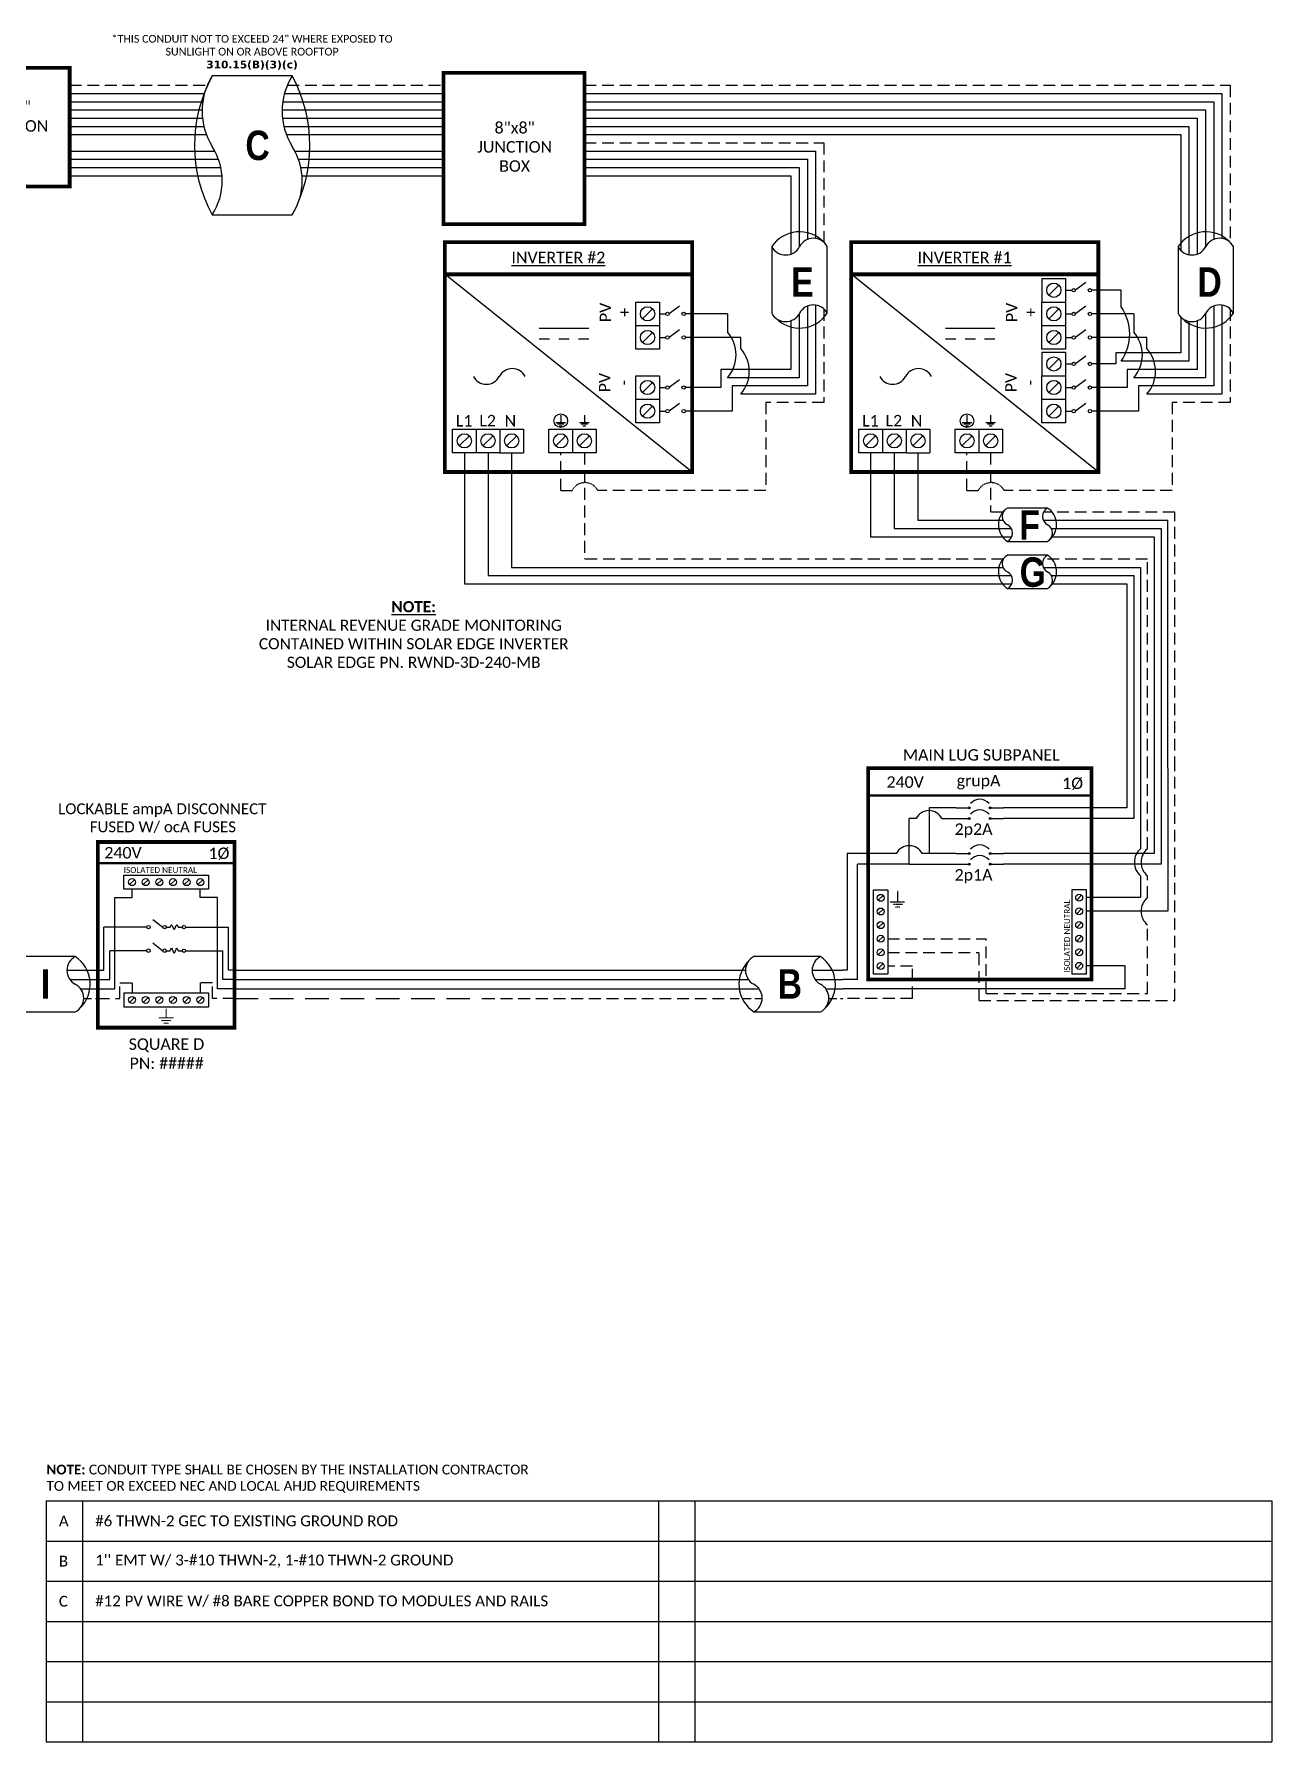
# Model space of a CAD drawing. Header units: feet. Extents: x 8173 to 8803, y 14552 to 15109.
# Drawn here: x 8409 to 8803, y 14552 to 15096 of the extents above; entities that cross this region are included whole.
import ezdxf

# ---------------------------------------------------------------- set-up
doc = ezdxf.new("R2010")
doc.units = ezdxf.units.FT
doc.header["$MEASUREMENT"] = 0
doc.linetypes.add('DASHED', pattern=[0.75, 0.5, -0.25])
doc.linetypes.add('HIDDEN', pattern=[0.375, 0.25, -0.125])
for name, color, linetype in [('ONE LINE BLOCKS', 7, 'Continuous'), ('TABLES', 7, 'Continuous'), ('TEXT', 7, 'Continuous'), ('Z - TITLEBLOCK TXT', 7, 'Continuous')]:
    doc.layers.add(name, color=color, linetype=linetype)
doc.styles.add('ONE LINE TXT', font='techb___.ttf')
doc.styles.get("Standard").update_dxf_attribs({"font": 'CALIBRI.TTF'})

# ---------------------------------------------------------------- blocks, each defined once
blk = doc.blocks.new('2inverterSub')
at = {"layer": 'ONE LINE BLOCKS', "linetype": 'Continuous'}
h = blk.add_hatch(color=1, dxfattribs=at)
h.dxf.hatch_style = 1
edge = h.paths.add_edge_path()
edge.add_arc((40.28, 60.73), 0.291, 0, 360)
h = blk.add_hatch(color=1, dxfattribs=at)
h.dxf.hatch_style = 1
edge = h.paths.add_edge_path()
edge.add_arc((46.96, 60.73), 0.291, 0, 360)
h = blk.add_hatch(color=1, dxfattribs=at)
h.dxf.hatch_style = 1
edge = h.paths.add_edge_path()
edge.add_arc((40.28, 57.35), 0.291, 0, 360)
h = blk.add_hatch(color=1, dxfattribs=at)
h.dxf.hatch_style = 1
edge = h.paths.add_edge_path()
edge.add_arc((46.96, 57.35), 0.291, 0, 360)
h = blk.add_hatch(color=1, dxfattribs=at)
h.dxf.hatch_style = 1
edge = h.paths.add_edge_path()
edge.add_arc((40.28, 46.17), 0.291, 0, 360)
h = blk.add_hatch(color=1, dxfattribs=at)
h.dxf.hatch_style = 1
edge = h.paths.add_edge_path()
edge.add_arc((46.96, 46.17), 0.291, 0, 360)
h = blk.add_hatch(color=1, dxfattribs=at)
h.dxf.hatch_style = 1
edge = h.paths.add_edge_path()
edge.add_arc((40.28, 42.79), 0.291, 0, 360)
h = blk.add_hatch(color=1, dxfattribs=at)
h.dxf.hatch_style = 1
edge = h.paths.add_edge_path()
edge.add_arc((46.96, 42.79), 0.291, 0, 360)
at = {"color": 7, "linetype": 'Continuous'}
for p, q in [((90.5, 73.37), (90.5, 60.73)), ((99.2, 73.37), (99.2, 46.17)), ((36.09, 60.73), (27.43, 60.73)), ((27.43, 60.73), (27.43, 46.17)), ((90.5, 60.73), (51.15, 60.73)), ((17.02, 46.17), (1.34, 46.17)), ((1.34, 46.17), (1.34, 9)), ((36.09, 46.17), (25.26, 46.17)), ((99.2, 46.17), (51.15, 46.17)), ((1.34, 9), (0, 9))]:
    blk.add_line(p, q, dxfattribs=at)
at = {"color": 10, "linetype": 'Continuous'}
for p, q in [((92.67, 73.37), (92.67, 57.35)), ((101.37, 73.37), (101.37, 42.79)), ((21.14, 42.79), (21.14, 57.35)), ((23.31, 57.35), (21.14, 57.35)), ((31.55, 57.35), (36.09, 57.35)), ((92.67, 57.35), (51.15, 57.35)), ((21.14, 42.79), (4.63, 42.79)), ((4.63, 6), (4.63, 42.79)), ((21.14, 42.79), (36.09, 42.79)), ((101.37, 42.79), (51.15, 42.79)), ((4.63, 6), (0, 6))]:
    blk.add_line(p, q, dxfattribs=at)
at = {"color": 253, "linetype": 'Continuous'}
for p, q in [((94.85, 73.37), (94.85, 47.66)), ((103.55, 73.37), (103.55, 27.76)), ((94.85, 39.1), (94.85, 32.11)), ((94.85, 32.11), (77.54, 32.11)), ((103.55, 27.76), (77.54, 27.76)), ((89.88, 10.36), (77.54, 10.36)), ((89.88, 3), (89.88, 10.36)), ((89.88, 3), (0, 3))]:
    blk.add_line(p, q, dxfattribs=at)
at = {"color": 10, "linetype": 'Continuous'}
blk.add_arc((27.43, 55.19), 4.65, 27.6639, 152.3361, dxfattribs=at)
at = {"color": 7, "linetype": 'Continuous'}
blk.add_arc((21.14, 44.01), 4.65, 27.6639, 152.3361, dxfattribs=at)
at = {"color": 253, "linetype": 'Continuous'}
blk.add_arc((98.43, 43.38), 5.58, 129.9215, 230.0785, dxfattribs=at)
at = {"layer": 'ONE LINE BLOCKS', "lineweight": 50}
blk.add_line((8.04, 64.67), (79.2, 64.67), dxfattribs=at)
at = {"layer": 'ONE LINE BLOCKS', "lineweight": 50, "const_width": 1.19}
blk.add_lwpolyline([(8.04, 6.01), (8.04, 73.37), (79.2, 73.37), (79.2, 6.01)], close=True, dxfattribs=at)
at = {"layer": 'TEXT', "color": 92, "linetype": 'HIDDEN', "ltscale": 15}
for p, q in [((97.02, 47.66), (97.02, 73.37)), ((105.72, -0.66), (105.72, 73.37)), ((97.02, 32.03), (97.02, 39.1)), ((97.02, 1.52), (97.02, 23.48)), ((14.31, 18.99), (45.6, 18.99)), ((45.6, 1.52), (45.6, 18.99)), ((14.31, 14.64), (43.39, 14.64)), ((43.39, -0.66), (43.39, 14.64)), ((22.14, 10.28), (14.31, 10.28)), ((22.14, 0), (22.14, 10.28)), ((22.14, 0), (0, 0)), ((45.6, 1.52), (97.02, 1.52)), ((43.39, -0.66), (105.72, -0.66))]:
    blk.add_line(p, q, dxfattribs=at)
at = {"layer": 'TEXT', "color": 92, "linetype": 'HIDDEN', "flags": 128}
for points in [[(17.42, 34.26), (17.42, 30.76)], [(15.08, 30.76), (19.76, 30.76)], [(18.95, 29.89), (15.89, 29.89)], [(18.13, 29.02), (16.7, 29.02)]]:
    blk.add_lwpolyline(points, dxfattribs=at)
at = {"layer": 'TEXT', "color": 92, "linetype": 'Continuous', "ltscale": 4}
for centre in [(100.49, 43.38), (100.49, 27.76)]:
    blk.add_arc(centre, 5.51, 129.059, 230.941, dxfattribs=at)
at = {"layer": 'Z - TITLEBLOCK TXT', "color": 1, "linetype": 'Continuous'}
for p, q in [((9.77, 7.69), (9.77, 34.63)), ((9.77, 34.63), (14.31, 34.63)), ((14.31, 34.63), (14.31, 7.69)), ((73, 7.76), (73, 34.71)), ((73, 34.71), (77.54, 34.71)), ((77.54, 34.71), (77.54, 7.76)), ((14.31, 7.69), (9.77, 7.69)), ((77.54, 7.76), (73, 7.76))]:
    blk.add_line(p, q, dxfattribs=at)
at = {"layer": 'Z - TITLEBLOCK TXT', "color": 4, "linetype": 'Continuous'}
for p, q in [((12.83, 32.82), (11.25, 31.25)), ((76.06, 32.9), (74.49, 31.32)), ((12.83, 28.47), (11.25, 26.9)), ((76.06, 28.54), (74.49, 26.97)), ((12.83, 24.12), (11.25, 22.55)), ((76.06, 24.19), (74.49, 22.62)), ((12.83, 19.77), (11.25, 18.2)), ((76.06, 19.84), (74.49, 18.27)), ((12.83, 15.42), (11.25, 13.85)), ((12.83, 11.07), (11.25, 9.5)), ((76.06, 15.49), (74.49, 13.92)), ((76.06, 11.14), (74.49, 9.57))]:
    blk.add_line(p, q, dxfattribs=at)
at = {"layer": 'Z - TITLEBLOCK TXT', "color": 1, "linetype": 'Continuous', "flags": 128}
for points in [[(36.09, 60.73), (40.28, 60.73)], [(36.09, 60.73), (40.28, 60.73)], [(46.96, 60.73), (51.15, 60.73)], [(36.09, 57.35), (40.28, 57.35)], [(36.09, 57.35), (40.28, 57.35)], [(46.96, 57.35), (51.15, 57.35)], [(36.09, 46.17), (40.28, 46.17)], [(36.09, 46.17), (40.28, 46.17)], [(46.96, 46.17), (51.15, 46.17)], [(36.09, 42.79), (40.28, 42.79)], [(36.09, 42.79), (40.28, 42.79)], [(46.96, 42.79), (51.15, 42.79)]]:
    blk.add_lwpolyline(points, dxfattribs=at)
at = {"layer": 'Z - TITLEBLOCK TXT', "color": 1, "linetype": 'Continuous'}
for centre in [(40.28, 60.73), (46.96, 60.73), (40.28, 57.35), (46.96, 57.35), (40.28, 46.17), (46.96, 46.17), (40.28, 42.79), (46.96, 42.79)]:
    blk.add_circle(centre, 0.291, dxfattribs=at)
at = {"layer": 'Z - TITLEBLOCK TXT', "color": 4, "linetype": 'Continuous'}
for centre in [(12.04, 32.04), (75.27, 32.11), (12.04, 27.69), (75.27, 27.76), (12.04, 23.34), (75.27, 23.41), (12.04, 18.99), (75.27, 19.06), (12.04, 14.64), (12.04, 10.28), (75.27, 14.71), (75.27, 10.36)]:
    blk.add_circle(centre, 1.11, dxfattribs=at)
at = {"layer": 'Z - TITLEBLOCK TXT', "color": 1, "linetype": 'Continuous'}
for centre in [(43.62, 59.53), (43.62, 56.15), (43.62, 44.97), (43.62, 41.59)]:
    blk.add_arc(centre, 3.93, 40.3392, 139.6608, dxfattribs=at)
at = {"layer": 'TABLES', "color": 1, "linetype": 'Continuous'}
for s, p in [('2p2A', (35.59, 52.11)), ('2p1A', (35.59, 37.55))]:
    blk.add_text(s, height=3.658, dxfattribs=at).set_placement(p)
at = {"layer": 'TABLES', "color": 4, "linetype": 'Continuous'}
blk.add_text('ISOLATED NEUTRAL', height=1.8743, rotation=90, dxfattribs=at).set_placement((72.35, 8.12))
at = {"layer": 'TEXT', "color": 1, "attachment_point": 5}
for s, width, gutter_width, insert, char_height in [('MAIN LUG SUBPANEL ', 62.3984, 7.17, (44.08, 77.57), 3.6576), ('240V', 0.1481, 0.75, (19.83, 68.92), 3.658), ('grupA', 0.1481, 0.75, (43.21, 68.92), 3.658), ('1Ø', 0.1481, 0.75, (73.19, 68.41), 3.658)]:
    blk.add_mtext_dynamic_manual_height_columns(s, width=width, gutter_width=gutter_width, heights=[0], dxfattribs=dict(at, insert=insert, char_height=char_height))
blk = doc.blocks.new('*U28')
at = {"color": 7, "linetype": 'Continuous'}
for p, q in [((-7.14, 13.31), (-28.39, 13.31)), ((-28.39, -4.31), (-7.14, -4.31))]:
    blk.add_line(p, q, dxfattribs=at)
at = {"color": 7}
for p, q in [((-35.53, 9), (-31.05, 9)), ((-9.81, 9), (0, 9))]:
    blk.add_line(p, q, dxfattribs=at)
at = {"color": 10}
for p, q in [((-35.53, 6), (-30.11, 6)), ((-8.87, 6), (0, 6))]:
    blk.add_line(p, q, dxfattribs=at)
at = {"color": 253}
for p, q in [((-35.53, 3), (-26.66, 3)), ((-5.41, 3), (0, 3))]:
    blk.add_line(p, q, dxfattribs=at)
at = {"color": 92, "linetype": 'HIDDEN', "ltscale": 10}
for p, q in [((-4.48, 0), (0, 0)), ((-35.53, 0), (-25.72, 0))]:
    blk.add_line(p, q, dxfattribs=at)
at = {"color": 7, "linetype": 'Continuous'}
for centre, start, end in [((-22.54, 4.5), 133.9732, 236.4265), ((-12.99, 4.5), 313.9732, 56.4265)]:
    blk.add_arc(centre, 10.58, start, end, dxfattribs=at)
at = {"linetype": 'Continuous'}
for centre, start, end in [((-26.08, 8.91), 117.6639, 242.3361), ((-4.83, 8.91), 117.6639, 242.3361), ((-30.7, 0.09), 297.6639, 62.3361), ((-9.45, 0.09), 297.6639, 62.3361)]:
    blk.add_arc(centre, 4.98, start, end, dxfattribs=at)
blk = doc.blocks.new('*U16')
at = {"color": 7}
blk.add_line((-79.14, 9), (0, 9), dxfattribs=at)
at = {"color": 10}
blk.add_line((-79.14, 6), (0, 6), dxfattribs=at)
at = {"color": 253}
blk.add_line((-79.14, 3), (0, 3), dxfattribs=at)
at = {"color": 92, "linetype": 'HIDDEN', "ltscale": 15}
blk.add_line((-79.14, 0), (0, 0), dxfattribs=at)
blk = doc.blocks.new('*U17')
at = {"lineweight": 50}
blk.add_line((-43.61, 43.06), (0, 43.06), dxfattribs=at)
at = {"color": 1, "linetype": 'Continuous'}
for p, q in [((-35.27, 34.78), (-35.27, 39.32)), ((-35.27, 39.32), (-8.32, 39.32)), ((-8.32, 39.32), (-8.32, 34.78)), ((-8.32, 34.78), (-35.27, 34.78)), ((-26.07, 25.18), (-22.81, 22.74)), ((-21.73, 22.73), (-20.49, 22.73)), ((-17.94, 22.73), (-16.7, 22.73)), ((-26.07, 17.65), (-22.81, 15.2)), ((-21.73, 15.2), (-20.49, 15.2)), ((-17.94, 15.2), (-16.7, 15.2)), ((-35.27, 1.76), (-8.32, 1.76)), ((-35.27, 1.76), (-35.27, -2.78)), ((-8.32, 1.76), (-8.32, -2.78)), ((-8.32, -2.78), (-35.27, -2.78))]:
    blk.add_line(p, q, dxfattribs=at)
at = {"color": 4, "linetype": 'Continuous'}
for p, q in [((-31.89, 37.83), (-33.46, 36.26)), ((-27.53, 37.83), (-29.11, 36.26)), ((-23.18, 37.83), (-24.76, 36.26)), ((-18.83, 37.83), (-20.41, 36.26)), ((-14.48, 37.83), (-16.06, 36.26)), ((-10.13, 37.83), (-11.7, 36.26)), ((-31.89, 0.28), (-33.46, -1.3)), ((-27.53, 0.28), (-29.11, -1.3)), ((-23.18, 0.28), (-24.76, -1.3)), ((-18.83, 0.28), (-20.41, -1.3)), ((-14.48, 0.28), (-16.06, -1.3)), ((-10.13, 0.28), (-11.7, -1.3))]:
    blk.add_line(p, q, dxfattribs=at)
at = {"color": 253, "linetype": 'Continuous'}
for p, q in [((-32.67, 32.17), (-32.67, 34.78)), ((-10.92, 32.17), (-10.92, 34.78)), ((-38.16, 3), (-38.16, 32.17)), ((-38.16, 32.17), (-32.67, 32.17)), ((-5.43, 32.17), (-10.92, 32.17)), ((-5.43, 3), (-5.43, 32.17)), ((-43.61, 3), (-38.16, 3)), ((0, 3), (-5.43, 3))]:
    blk.add_line(p, q, dxfattribs=at)
at = {"color": 7, "linetype": 'Continuous'}
for p, q in [((-27.97, 22.73), (-41.66, 22.73)), ((-41.66, 9), (-41.66, 22.73)), ((-15.62, 22.73), (-1.93, 22.73)), ((-1.93, 9), (-1.93, 22.73))]:
    blk.add_line(p, q, dxfattribs=at)
at = {"color": 10, "linetype": 'Continuous'}
for p, q in [((-27.97, 15.2), (-39.8, 15.2)), ((-39.8, 6), (-39.8, 15.2)), ((-15.62, 15.2), (-3.79, 15.19)), ((-3.79, 6), (-3.79, 15.2)), ((-43.61, 6), (-39.8, 6)), ((0, 6), (-3.79, 6))]:
    blk.add_line(p, q, dxfattribs=at)
at = {"color": 7}
for p, q in [((-43.61, 9), (-41.66, 9)), ((0, 9), (-1.93, 9))]:
    blk.add_line(p, q, dxfattribs=at)
at = {"color": 92, "linetype": 'HIDDEN', "ltscale": 15}
for p, q in [((-43.61, 0), (-36.58, 0)), ((-36.58, 0), (-36.58, 4.9)), ((-36.58, 4.9), (-32.67, 4.9)), ((-32.67, 4.9), (-32.67, 1.76)), ((-7.01, 4.9), (-10.92, 4.9)), ((-10.92, 4.9), (-10.92, 1.76)), ((-7.01, 0), (-7.01, 4.9)), ((0, 0), (-7.01, 0))]:
    blk.add_line(p, q, dxfattribs=at)
at = {"lineweight": 50, "const_width": 1.19}
blk.add_lwpolyline([(-43.61, -9.34), (-43.61, 49.84), (0, 49.84), (0, -9.34)], close=True, dxfattribs=at)
at = {"color": 92, "linetype": 'Continuous', "lineweight": 5, "ltscale": 0.05, "flags": 128}
for points in [[(-21.8, -3.32), (-21.8, -6.17)], [(-24.14, -6.17), (-19.45, -6.17)], [(-20.27, -7.03), (-23.32, -7.03)], [(-21.08, -7.9), (-22.51, -7.9)]]:
    blk.add_lwpolyline(points, dxfattribs=at)
at = {"color": 4, "linetype": 'Continuous'}
for centre in [(-32.67, 37.05), (-28.32, 37.05), (-23.97, 37.05), (-19.62, 37.05), (-15.27, 37.05), (-10.92, 37.05), (-32.67, -0.51), (-28.32, -0.51), (-23.97, -0.51), (-19.62, -0.51), (-15.27, -0.51), (-10.92, -0.51)]:
    blk.add_circle(centre, 1.11, dxfattribs=at)
at = {"color": 1, "linetype": 'Continuous'}
for centre in [(-27.43, 22.73), (-22.27, 22.73), (-16.16, 22.73), (-27.43, 15.2), (-22.27, 15.2), (-16.16, 15.19)]:
    blk.add_circle(centre, 0.541, dxfattribs=at)
for points in [[(-20.49, 22.73), (-20.12, 23.49), (-19.22, 21.97), (-18.39, 23.49), (-17.94, 22.73)], [(-20.49, 15.2), (-20.12, 15.96), (-19.22, 14.43), (-18.39, 15.96), (-17.94, 15.2)]]:
    blk.add_spline(points, degree=3, dxfattribs=at)
at = {"color": 7}
blk.add_blockref('*U28', (-43.61, 0), dxfattribs=at)
at = {"color": 4, "linetype": 'Continuous'}
blk.add_text('ISOLATED NEUTRAL', height=1.8743, dxfattribs=at).set_placement((-35.32, 39.97))
at = {"color": 1}
for s, width, gutter_width, heights, insert, char_height, attachment_point in [('\\A1;\\pi2.6661;LOCKABLE ampA DISCONNECT \\P\\pi12.722;FUSED W/ ocA FUSES', 71.8931, 92.23, [18.56], (-58.88, 62.16), 3.4544, 1), ('240V', 0.1481, 0.75, [0], (-35.55, 46.4), 3.658, 5), ('1Ø', 0.1481, 0.75, [0], (-4.98, 46.1), 3.658, 5), ('\\A1;\\pi5.5987,t23.887;SQUARE D\\P\\pi5.8899,t24.178;PN: #####', 35.0816, 28.88, [13.54], (-39.35, -12.75), 3.6576, 1)]:
    blk.add_mtext_dynamic_manual_height_columns(s, width=width, gutter_width=gutter_width, heights=heights, dxfattribs=dict(at, insert=insert, char_height=char_height, attachment_point=attachment_point))
blk = doc.blocks.new('*U20')
at = {"color": 7}
blk.add_line((-79.14, 9), (0, 9), dxfattribs=at)
at = {"color": 10}
blk.add_line((-79.14, 6), (0, 6), dxfattribs=at)
at = {"color": 253}
blk.add_line((-79.14, 3), (0, 3), dxfattribs=at)
at = {"color": 92, "linetype": 'DASHED', "ltscale": 15}
blk.add_line((-79.14, 0), (0, 0), dxfattribs=at)
at = {"color": 1, "insert": (-22.08, 115.96), "char_height": 3.5433, "attachment_point": 5}
blk.add_mtext_dynamic_manual_height_columns('{\\fCalibri|b1|i0|c0|p34;\\LNOTE:\\P}INTERNAL REVENUE GRADE MONITORING\\PCONTAINED WITHIN SOLAR EDGE INVERTER\\PSOLAR EDGE PN. RWND-3D-240-MB', width=99.534, gutter_width=7.17, heights=[0], dxfattribs=at)
blk = doc.blocks.new('8x8box')
at = {"lineweight": 50, "const_width": 1.19}
blk.add_lwpolyline([(37.78, 0), (0, 0), (0, 37.78), (37.78, 37.78)], close=True, dxfattribs=at)
at = {"color": 1, "insert": (19.03, 19.26), "char_height": 3.6576, "attachment_point": 5}
blk.add_mtext_dynamic_manual_height_columns('8"x8"  JUNCTION BOX ', width=0.4767, gutter_width=7.17, heights=[0], dxfattribs=at)
blk = doc.blocks.new('*T24')
at = {"linetype": 'ByBlock', "lineweight": -2, "transparency": 16777216}
for p, q in [((0, 0), (390.51, 0)), ((0, 0), (0, -76.8)), ((11.58, 0), (11.58, -76.8)), ((195.1, 0), (195.1, -76.8)), ((206.68, 0), (206.68, -76.8)), ((390.51, 0), (390.51, -76.8)), ((0, -12.8), (390.51, -12.8)), ((0, -25.61), (390.51, -25.61)), ((0, -38.41), (390.51, -38.41)), ((0, -51.22), (390.51, -51.22)), ((0, -64.02), (390.51, -64.02)), ((0, -76.8), (390.51, -76.8))]:
    blk.add_line(p, q, dxfattribs=at)
at = {"color": 0, "linetype": 'Continuous', "transparency": 16777216, "char_height": 3.4544, "attachment_point": 4}
for s, insert, width in [('{\\fCalibri|b0|i0|c0;A', (4.06, -6.4), 3.4544), ('{\\fCalibri|b0|i0|c0;#6 THWN-2 GEC TO EXISTING GROUND ROD', (15.65, -6.4), 175.3856), ('{\\fCalibri|b0|i0|c0;', (199.16, -6.4), 3.4544), ('{\\fCalibri|b0|i0|c0;', (210.74, -6.4), 175.7027), ('{\\fCalibri|b0|i0|c0;B', (4.06, -19.21), 3.4544), ("{\\fCalibri|b0|i0|c0;1'' EMT W/ 3-#10 THWN-2, 1-#10 THWN-2 GROUND", (15.65, -19.21), 175.3856), ('{\\fCalibri|b0|i0|c0;', (199.16, -19.21), 3.4544), ('{\\fCalibri|b0|i0|c0;', (210.74, -19.21), 175.7027), ('{\\fCalibri|b0|i0|c0;C', (4.06, -32.01), 3.4544), ('{\\fCalibri|b0|i0|c0;#12 PV WIRE W/ #8 BARE COPPER BOND TO MODULES AND RAILS', (15.65, -32.01), 175.3856), ('{\\fCalibri|b0|i0|c0;', (199.16, -32.01), 3.4544), ('{\\fCalibri|b0|i0|c0;', (210.74, -32.01), 175.7027), ('{\\fCalibri|b0|i0|c0;', (4.06, -44.82), 3.4544), ('{\\fCalibri|b0|i0|c0;', (15.65, -44.82), 175.3856), ('{\\fCalibri|b0|i0|c0;', (199.16, -44.82), 3.4544), ('{\\fCalibri|b0|i0|c0;', (210.74, -44.82), 175.7027), ('{\\fCalibri|b0|i0|c0;', (4.06, -57.62), 3.4544), ('{\\fCalibri|b0|i0|c0;', (15.65, -57.62), 175.3856), ('{\\fCalibri|b0|i0|c0;', (199.16, -57.62), 3.4544), ('{\\fCalibri|b0|i0|c0;', (210.74, -57.62), 175.7027), ('{\\fCalibri|b0|i0|c0;', (4.06, -70.41), 3.4544), ('{\\fCalibri|b0|i0|c0;', (15.65, -70.41), 175.3856), ('{\\fCalibri|b0|i0|c0;', (199.16, -70.41), 3.4544), ('{\\fCalibri|b0|i0|c0;', (210.74, -70.41), 175.7027)]:
    blk.add_mtext(s, dxfattribs=dict(at, insert=insert, width=width))

msp = doc.modelspace()

# ---------------------------------------------------------------- linework, layer by layer
at = {"color": 7, "linetype": 'Continuous'}
for p, q in [((8491.32, 15082.96), (8465.83, 15082.96)), ((8420.43, 15074.71), (8462.84, 15074.71)), ((8488.33, 15074.71), (8539.57, 15074.71)), ((8584.44, 15074.71), (8784.91, 15074.71)), ((8784.91, 15074.71), (8784.91, 15030.82)), ((8420.43, 15069.47), (8462.75, 15069.47)), ((8488.24, 15069.47), (8539.57, 15069.47)), ((8584.44, 15069.47), (8779.66, 15069.47)), ((8779.66, 15069.47), (8779.66, 15026.16)), ((8420.43, 15064.23), (8463.98, 15064.23)), ((8489.47, 15064.23), (8539.57, 15064.23)), ((8584.44, 15064.23), (8774.42, 15064.23)), ((8774.42, 15064.23), (8774.42, 15027.37)), ((8420.43, 15056.36), (8467.84, 15056.36)), ((8493.33, 15056.36), (8539.57, 15056.36)), ((8584.44, 15056.36), (8655.47, 15056.36)), ((8655.47, 15056.36), (8655.47, 15030.82)), ((8420.43, 15051.12), (8468.96, 15051.12)), ((8494.46, 15051.12), (8539.57, 15051.12)), ((8584.44, 15051.12), (8650.23, 15051.12)), ((8650.23, 15051.12), (8650.23, 15026.16)), ((8465.83, 15038.63), (8491.32, 15038.63)), ((8644.14, 15028.53), (8644.14, 15007.29)), ((8661.77, 15007.29), (8661.77, 15028.53)), ((8773.58, 15028.53), (8773.58, 15007.29)), ((8791.2, 15007.29), (8791.2, 15028.53)), ((8618.73, 14956.68), (8539.96, 15019.7)), ((8748.16, 14956.68), (8669.39, 15019.7)), ((8655.47, 15009.58), (8655.47, 14984.13)), ((8774.42, 15006.12), (8774.42, 14994.62)), ((8784.91, 15009.58), (8784.91, 14984.13)), ((8585.78, 15002.44), (8570.01, 15002.44)), ((8650.23, 15004.91), (8650.23, 14989.38)), ((8715.21, 15002.44), (8699.45, 15002.44)), ((8779.66, 15004.91), (8779.66, 14989.38)), ((8573.31, 14999.03), (8570.01, 14999.03)), ((8579.55, 14999.03), (8576.25, 14999.03)), ((8585.78, 14999.03), (8582.49, 14999.03)), ((8702.74, 14999.03), (8699.45, 14999.03)), ((8708.98, 14999.03), (8705.68, 14999.03)), ((8715.21, 14999.03), (8711.92, 14999.03)), ((8658.1, 14992), (8658.1, 14992)), ((8753.76, 14991.14), (8746.02, 14991.14)), ((8774.42, 14994.62), (8753.76, 14994.62)), ((8753.76, 14994.62), (8753.76, 14991.14)), ((8787.53, 14992), (8787.53, 14992)), ((8650.23, 14989.38), (8627.9, 14989.38)), ((8627.9, 14989.38), (8627.9, 14983.61)), ((8779.66, 14989.38), (8757.34, 14989.38)), ((8757.34, 14989.38), (8757.34, 14983.61)), ((8627.9, 14983.61), (8616.59, 14983.61)), ((8655.47, 14984.13), (8631.48, 14984.13)), ((8631.48, 14984.13), (8631.48, 14976.08)), ((8757.34, 14983.61), (8746.02, 14983.61)), ((8784.91, 14984.13), (8760.92, 14984.13)), ((8760.92, 14984.13), (8760.92, 14976.08)), ((8631.48, 14976.08), (8616.59, 14976.08)), ((8760.92, 14976.08), (8746.02, 14976.08)), ((8546.18, 14962.84), (8546.18, 14921.02)), ((8675.61, 14962.84), (8675.61, 14936.05)), ((8731.98, 14945.2), (8719.17, 14945.2)), ((8675.61, 14936.05), (8720.53, 14936.05)), ((8733.35, 14936.05), (8765.98, 14936.05)), ((8765.98, 14936.05), (8765.98, 14862.29)), ((8719.17, 14934.57), (8731.98, 14934.57)), ((8731.98, 14930.18), (8719.17, 14930.18)), ((8546.18, 14921.02), (8720.53, 14921.02)), ((8719.17, 14919.55), (8731.98, 14919.55)), ((8733.35, 14921.02), (8757.28, 14921.02)), ((8757.28, 14921.02), (8757.28, 14862.29))]:
    msp.add_line(p, q, dxfattribs=at)
at = {"color": 10, "linetype": 'Continuous'}
for p, q in [((8420.43, 15077.36), (8463.39, 15077.36)), ((8488.88, 15077.34), (8539.57, 15077.32)), ((8584.44, 15077.34), (8787.53, 15077.34)), ((8787.53, 15077.34), (8787.53, 15031.14)), ((8420.43, 15072.09), (8462.63, 15072.09)), ((8488.12, 15072.09), (8539.57, 15072.09)), ((8584.44, 15072.09), (8782.28, 15072.09)), ((8782.28, 15072.09), (8782.28, 15028.34)), ((8420.43, 15066.85), (8463.19, 15066.85)), ((8488.68, 15066.85), (8539.57, 15066.85)), ((8584.44, 15066.85), (8777.04, 15066.85)), ((8777.04, 15066.85), (8777.04, 15025.95)), ((8420.43, 15058.98), (8466.69, 15058.98)), ((8492.18, 15058.98), (8539.57, 15058.98)), ((8584.44, 15058.98), (8658.1, 15058.98)), ((8658.1, 15058.98), (8658.1, 15031.14)), ((8420.43, 15053.74), (8468.59, 15053.74)), ((8494.08, 15053.74), (8539.57, 15053.74)), ((8584.44, 15053.74), (8652.85, 15053.74)), ((8652.85, 15053.74), (8652.85, 15028.34)), ((8755.4, 15014.63), (8746.02, 15014.63)), ((8755.4, 15009.36), (8755.4, 15014.63)), ((8630.02, 15007.09), (8616.59, 15007.09)), ((8630.02, 15007.09), (8630.02, 15001.27)), ((8652.85, 15007.1), (8652.85, 14986.75)), ((8658.1, 15009.9), (8658.1, 14981.51)), ((8759.45, 15007.09), (8746.02, 15007.09)), ((8759.45, 15007.09), (8759.45, 15001.27)), ((8782.28, 15007.1), (8782.28, 14986.75)), ((8787.53, 15009.9), (8787.53, 14981.51)), ((8777.04, 15004.71), (8777.04, 14992)), ((8634.21, 14999.56), (8616.59, 14999.56)), ((8634.21, 14996.02), (8634.21, 14999.61)), ((8763.64, 14999.56), (8746.02, 14999.56)), ((8763.64, 14996.02), (8763.64, 14999.61)), ((8777.04, 14992), (8755.4, 14992)), ((8652.85, 14986.75), (8630.02, 14986.75)), ((8782.28, 14986.75), (8759.45, 14986.75)), ((8658.1, 14981.51), (8634.21, 14981.51)), ((8787.53, 14981.51), (8763.64, 14981.51)), ((8553.71, 14962.84), (8553.71, 14923.65)), ((8683.14, 14962.84), (8683.14, 14938.68)), ((8683.14, 14938.68), (8720.41, 14938.68)), ((8733.22, 14938.68), (8768.16, 14938.68)), ((8768.16, 14938.68), (8768.16, 14862.29)), ((8553.71, 14923.65), (8720.41, 14923.65)), ((8733.22, 14923.65), (8759.46, 14923.65)), ((8759.46, 14923.65), (8759.46, 14862.29))]:
    msp.add_line(p, q, dxfattribs=at)
at = {"color": 1, "linetype": 'Continuous'}
for p, q in [((8730.21, 15018.39), (8737.74, 15018.39)), ((8730.21, 15018.39), (8730.21, 15010.86)), ((8737.74, 15018.39), (8737.74, 15010.86)), ((8744.17, 15017.09), (8740.9, 15014.64)), ((8737.74, 15014.63), (8739.78, 15014.63)), ((8600.77, 14995.79), (8600.77, 15010.86)), ((8600.77, 15010.86), (8608.31, 15010.86)), ((8600.77, 14995.79), (8600.77, 15010.86)), ((8608.31, 15010.86), (8608.31, 14995.79)), ((8608.31, 15010.86), (8608.31, 15003.32)), ((8608.31, 15007.09), (8610.35, 15007.09)), ((8614.74, 15009.55), (8611.47, 15007.11)), ((8730.21, 14995.79), (8730.21, 15010.86)), ((8730.21, 15010.86), (8737.74, 15010.86)), ((8730.21, 14995.79), (8730.21, 15010.86)), ((8737.74, 15010.86), (8737.74, 14995.79)), ((8737.74, 15010.86), (8737.74, 15003.32)), ((8737.74, 15007.09), (8739.78, 15007.09)), ((8744.17, 15009.55), (8740.9, 15007.11)), ((8608.31, 15003.32), (8600.77, 15003.32)), ((8614.74, 15002.02), (8611.47, 14999.58)), ((8737.74, 15003.32), (8730.21, 15003.32)), ((8744.17, 15002.02), (8740.9, 14999.58)), ((8608.31, 14995.79), (8600.77, 14995.79)), ((8608.31, 14999.56), (8610.35, 14999.56)), ((8737.74, 14995.79), (8730.21, 14995.79)), ((8737.74, 14999.56), (8739.78, 14999.56)), ((8730.21, 14994.91), (8737.74, 14994.91)), ((8730.21, 14994.91), (8730.21, 14987.38)), ((8737.74, 14994.91), (8737.74, 14987.38)), ((8737.74, 14991.14), (8739.78, 14991.14)), ((8744.17, 14993.61), (8740.9, 14991.16)), ((8600.77, 14972.31), (8600.77, 14987.38)), ((8600.77, 14987.38), (8608.31, 14987.38)), ((8608.31, 14987.38), (8608.31, 14979.84)), ((8614.74, 14986.07), (8611.47, 14983.63)), ((8730.21, 14972.31), (8730.21, 14987.38)), ((8730.21, 14987.38), (8737.74, 14987.38)), ((8737.74, 14987.38), (8737.74, 14979.84)), ((8744.17, 14986.07), (8740.9, 14983.63)), ((8608.31, 14979.84), (8600.77, 14979.84)), ((8608.31, 14983.61), (8610.35, 14983.61)), ((8608.31, 14979.84), (8608.31, 14972.31)), ((8737.74, 14979.84), (8730.21, 14979.84)), ((8737.74, 14983.61), (8739.78, 14983.61)), ((8737.74, 14979.84), (8737.74, 14972.31)), ((8608.31, 14976.08), (8610.35, 14976.08)), ((8614.74, 14978.54), (8611.47, 14976.09)), ((8737.74, 14976.08), (8739.78, 14976.08)), ((8744.17, 14978.54), (8740.9, 14976.09)), ((8542.41, 14970.38), (8557.48, 14970.38)), ((8542.41, 14962.84), (8542.41, 14970.38)), ((8542.41, 14970.38), (8549.94, 14970.38)), ((8549.94, 14970.38), (8549.94, 14962.84)), ((8557.48, 14970.38), (8557.48, 14962.84)), ((8557.48, 14970.38), (8565.01, 14970.38)), ((8565.01, 14970.38), (8565.01, 14962.84)), ((8573.11, 14970.38), (8588.18, 14970.38)), ((8573.11, 14962.84), (8573.11, 14970.38)), ((8573.11, 14970.38), (8580.65, 14970.38)), ((8580.65, 14970.38), (8580.65, 14962.84)), ((8588.18, 14970.38), (8588.18, 14962.84)), ((8608.31, 14972.31), (8600.77, 14972.31)), ((8671.84, 14970.38), (8686.91, 14970.38)), ((8671.84, 14962.84), (8671.84, 14970.38)), ((8671.84, 14970.38), (8679.37, 14970.38)), ((8679.37, 14970.38), (8679.37, 14962.84)), ((8686.91, 14970.38), (8686.91, 14962.84)), ((8686.91, 14970.38), (8694.44, 14970.38)), ((8694.44, 14970.38), (8694.44, 14962.84)), ((8702.55, 14970.38), (8717.62, 14970.38)), ((8702.55, 14962.84), (8702.55, 14970.38)), ((8702.55, 14970.38), (8710.08, 14970.38)), ((8710.08, 14970.38), (8710.08, 14962.84)), ((8717.62, 14970.38), (8717.62, 14962.84)), ((8737.74, 14972.31), (8730.21, 14972.31)), ((8557.48, 14962.84), (8542.41, 14962.84)), ((8557.48, 14962.84), (8565.01, 14962.84)), ((8588.18, 14962.84), (8573.11, 14962.84)), ((8686.91, 14962.84), (8671.84, 14962.84)), ((8686.91, 14962.84), (8694.44, 14962.84)), ((8717.62, 14962.84), (8702.55, 14962.84))]:
    msp.add_line(p, q, dxfattribs=at)
at = {"color": 4, "linetype": 'Continuous'}
for p, q in [((8735.58, 15016.23), (8732.37, 15013.02)), ((8606.15, 15008.7), (8602.93, 15005.48)), ((8735.58, 15008.7), (8732.37, 15005.48)), ((8606.15, 15001.16), (8602.93, 14997.95)), ((8735.58, 15001.16), (8732.37, 14997.95)), ((8735.58, 14992.75), (8732.37, 14989.54)), ((8606.15, 14985.22), (8602.93, 14982)), ((8735.58, 14985.22), (8732.37, 14982)), ((8606.15, 14977.68), (8602.93, 14974.47)), ((8735.58, 14977.68), (8732.37, 14974.47)), ((8547.78, 14968.22), (8544.57, 14965)), ((8555.32, 14968.22), (8552.1, 14965)), ((8562.85, 14968.22), (8559.64, 14965)), ((8578.49, 14968.22), (8575.28, 14965)), ((8586.02, 14968.22), (8582.81, 14965)), ((8677.21, 14968.22), (8674, 14965)), ((8684.75, 14968.22), (8681.53, 14965)), ((8692.28, 14968.22), (8689.07, 14965)), ((8707.92, 14968.22), (8704.71, 14965)), ((8715.45, 14968.22), (8712.24, 14965))]:
    msp.add_line(p, q, dxfattribs=at)
at = {"color": 92, "linetype": 'HIDDEN', "ltscale": 15}
for p, q in [((8660.72, 15008.65), (8660.72, 14978.89)), ((8790.15, 15008.65), (8790.15, 14978.89)), ((8660.72, 14978.89), (8642.21, 14978.89)), ((8642.21, 14978.89), (8642.21, 14950.81)), ((8790.15, 14978.89), (8771.64, 14978.89)), ((8771.64, 14978.89), (8771.64, 14950.81)), ((8576.88, 14950.81), (8576.88, 14962.84)), ((8584.42, 14962.84), (8584.42, 14928.91)), ((8706.31, 14950.81), (8706.31, 14962.84)), ((8713.85, 14962.84), (8713.85, 14943.94)), ((8576.88, 14950.81), (8580.48, 14950.81)), ((8642.21, 14950.81), (8588.72, 14950.81)), ((8706.31, 14950.81), (8709.91, 14950.81)), ((8771.64, 14950.81), (8718.15, 14950.81)), ((8717.9, 14943.94), (8713.85, 14943.94)), ((8772.51, 14943.94), (8730.72, 14943.94)), ((8772.51, 14862.29), (8772.51, 14943.94)), ((8717.9, 14928.91), (8584.42, 14928.91)), ((8763.81, 14928.91), (8730.72, 14928.91)), ((8763.81, 14862.29), (8763.81, 14928.91))]:
    msp.add_line(p, q, dxfattribs=at)
at = {"color": 253, "linetype": 'Continuous'}
for p, q in [((8561.24, 14962.84), (8561.24, 14926.28)), ((8690.68, 14962.84), (8690.68, 14941.31)), ((8690.68, 14941.31), (8717.83, 14941.31)), ((8730.64, 14941.31), (8770.33, 14941.31)), ((8770.33, 14862.29), (8770.33, 14941.31)), ((8561.24, 14926.28), (8717.83, 14926.28)), ((8730.64, 14926.28), (8761.63, 14926.28)), ((8761.63, 14926.28), (8761.63, 14862.29))]:
    msp.add_line(p, q, dxfattribs=at)
at = {"lineweight": 50, "const_width": 1.19}
for points in [[(8584.44, 15035.68), (8539.57, 15035.68), (8539.57, 15083.91), (8584.44, 15083.91)], [(8539.96, 15019.7), (8539.96, 15029.98), (8618.73, 15029.98), (8618.73, 15019.7)], [(8669.39, 15019.7), (8669.39, 15029.98), (8748.16, 15029.98), (8748.16, 15019.7)]]:
    msp.add_lwpolyline(points, close=True, dxfattribs=at)
at = {"color": 7, "lineweight": 50, "const_width": 1.19}
for points in [[(8539.96, 14956.68), (8539.96, 15029.98), (8618.73, 15029.98), (8618.73, 14956.68)], [(8669.39, 14956.68), (8669.39, 15029.98), (8748.16, 15029.98), (8748.16, 14956.68)]]:
    msp.add_lwpolyline(points, close=True, dxfattribs=at)
at = {"color": 92, "linetype": 'Continuous', "flags": 128}
for points in [[(8576.88, 14974.79), (8576.88, 14972.49)], [(8584.42, 14974.79), (8584.41, 14972.49)], [(8706.31, 14974.79), (8706.31, 14972.49)], [(8713.85, 14974.79), (8713.85, 14972.49)], [(8575.34, 14972.49), (8578.42, 14972.49)], [(8577.88, 14971.92), (8575.88, 14971.92)], [(8577.35, 14971.35), (8576.41, 14971.35)], [(8582.88, 14972.49), (8585.95, 14972.49)], [(8585.42, 14971.92), (8583.41, 14971.92)], [(8584.89, 14971.35), (8583.94, 14971.35)], [(8704.78, 14972.49), (8707.85, 14972.49)], [(8707.32, 14971.92), (8705.31, 14971.92)], [(8706.78, 14971.35), (8705.84, 14971.35)], [(8712.31, 14972.49), (8715.38, 14972.49)], [(8714.85, 14971.92), (8712.84, 14971.92)], [(8714.32, 14971.35), (8713.38, 14971.35)]]:
    msp.add_lwpolyline(points, dxfattribs=at)
at = {"color": 4, "linetype": 'Continuous'}
for centre in [(8733.97, 15014.63), (8604.54, 15007.09), (8733.97, 15007.09), (8604.54, 14999.56), (8733.97, 14999.56), (8733.97, 14991.14), (8604.54, 14983.61), (8733.97, 14983.61), (8604.54, 14976.08), (8733.97, 14976.08), (8546.18, 14966.61), (8553.71, 14966.61), (8561.24, 14966.61), (8576.88, 14966.61), (8584.42, 14966.61), (8675.61, 14966.61), (8683.14, 14966.61), (8690.68, 14966.61), (8706.31, 14966.61), (8713.85, 14966.61)]:
    msp.add_circle(centre, 2.27, dxfattribs=at)
at = {"color": 1, "linetype": 'Continuous'}
for centre in [(8740.32, 15014.63), (8745.48, 15014.63), (8610.89, 15007.09), (8616.05, 15007.09), (8740.32, 15007.09), (8745.48, 15007.09), (8610.89, 14999.56), (8616.05, 14999.56), (8740.32, 14999.56), (8745.48, 14999.56), (8740.32, 14991.14), (8745.48, 14991.14), (8610.89, 14983.61), (8616.05, 14983.61), (8740.32, 14983.61), (8745.48, 14983.61), (8610.89, 14976.08), (8616.05, 14976.08), (8740.32, 14976.08), (8745.48, 14976.08)]:
    msp.add_circle(centre, 0.541, dxfattribs=at)
at = {"color": 92, "linetype": 'Continuous'}
for centre in [(8576.88, 14973.04), (8706.31, 14973.04)]:
    msp.add_circle(centre, 2.17, dxfattribs=at)
at = {"color": 7, "linetype": 'Continuous'}
for centre, radius, start, end in [((8506.52, 15060.79), 46.34, 151.42, 208.58), ((8450.63, 15060.79), 46.34, 331.42, 28.58), ((8652.96, 15022.68), 10.58, 43.9732, 146.4265), ((8782.39, 15022.68), 10.58, 43.9732, 146.4265), ((8652.96, 15013.14), 10.58, 223.9732, 326.4265), ((8782.39, 15013.14), 10.58, 223.9732, 326.4265), ((8722.7, 14939.89), 6.38, 133.9732, 236.4265), ((8728.46, 14939.89), 6.38, 313.9732, 56.4265), ((8728.46, 14924.86), 6.38, 313.9732, 56.4265), ((8722.7, 14924.86), 6.38, 133.9732, 236.4265)]:
    msp.add_arc(centre, radius, start, end, dxfattribs=at)
at = {"linetype": 'Continuous'}
for centre, radius, start, end in [((8648.55, 15030.84), 4.98, 207.6639, 332.3361), ((8657.37, 15026.22), 4.98, 27.6639, 152.3361), ((8777.98, 15030.84), 4.98, 207.6639, 332.3361), ((8786.8, 15026.22), 4.98, 27.6639, 152.3361), ((8648.55, 15009.6), 4.98, 207.6639, 332.3361), ((8657.37, 15004.98), 4.98, 27.6639, 152.3361), ((8777.98, 15009.6), 4.98, 207.6639, 332.3361), ((8786.8, 15004.98), 4.98, 27.6639, 152.3361), ((8553.19, 14989.31), 4.65, 207.6639, 332.3361), ((8561.43, 14984.99), 4.65, 27.6639, 152.3361), ((8682.62, 14989.31), 4.65, 207.6639, 332.3361), ((8690.86, 14984.99), 4.65, 27.6639, 152.3361), ((8720.56, 14942.55), 3, 117.6639, 242.3361), ((8733.38, 14942.55), 3, 117.6639, 242.3361), ((8717.78, 14937.23), 3, 297.6639, 62.3361), ((8730.59, 14937.23), 3, 297.6639, 62.3361), ((8720.56, 14927.52), 3, 117.6639, 242.3361), ((8733.38, 14927.52), 3, 117.6639, 242.3361), ((8717.78, 14922.21), 3, 297.6639, 62.3361), ((8730.59, 14922.21), 3, 297.6639, 62.3361)]:
    msp.add_arc(centre, radius, start, end, dxfattribs=at)
at = {"color": 10, "linetype": 'Continuous'}
for centre, radius, start, end in [((8743.15, 15000.68), 15.01, 324.6607, 35.3393), ((8621.73, 14994.01), 11.02, 318.8055, 41.1945), ((8751.16, 14994.01), 11.02, 318.8055, 41.1945), ((8625.92, 14988.77), 11.02, 318.8055, 41.1945), ((8755.35, 14988.77), 11.02, 318.8055, 41.1945)]:
    msp.add_arc(centre, radius, start, end, dxfattribs=at)
at = {"color": 92, "linetype": 'HIDDEN', "ltscale": 0.3}
for centre in [(8584.6, 14948.65), (8714.03, 14948.65)]:
    msp.add_arc(centre, 4.65, 27.6639, 152.3361, dxfattribs=at)
at = {"layer": 'TEXT', "color": 92, "linetype": 'HIDDEN', "ltscale": 15}
for p, q in [((8420.43, 15079.96), (8464.33, 15079.96)), ((8489.78, 15079.96), (8539.57, 15079.96)), ((8584.44, 15079.96), (8790.15, 15079.96)), ((8790.15, 15079.96), (8790.15, 15029.9)), ((8584.44, 15061.6), (8660.72, 15061.6)), ((8660.72, 15061.6), (8660.72, 15029.9))]:
    msp.add_line(p, q, dxfattribs=at)
at = {"layer": 'Z - TITLEBLOCK TXT', "linetype": 'Continuous'}
for centre, radius, start, end in [((8484.02, 15071.71), 21.4, 148.2659, 211.7341), ((8509.52, 15071.71), 21.4, 148.2659, 211.7341), ((8448.8, 15049.54), 20.22, 327.3325, 32.6675), ((8474.3, 15049.54), 20.22, 327.3325, 32.6675)]:
    msp.add_arc(centre, radius, start, end, dxfattribs=at)

# ---------------------------------------------------------------- block references
at = {"color": 7}
for name, p in [('8x8box', (8382.65, 15047.71)), ('*U20', (8552.11, 14788.92)), ('2inverterSub', (8666.78, 14788.92)), ('*U17', (8472.97, 14788.92)), ('*U28', (8666.78, 14788.92)), ('*U16', (8631.25, 14788.92))]:
    msp.add_blockref(name, p, dxfattribs=at)
msp.add_blockref('*T24', (8412.93, 14628.76))

# ---------------------------------------------------------------- texts
at = {"color": 1, "linetype": 'Continuous'}
for s, p in [('%%UINVERTER #2', (8561.17, 15023.24)), ('%%UINVERTER #1', (8690.6, 15023.24))]:
    msp.add_text(s, height=3.6576, dxfattribs=at).set_placement(p)
at = {"color": 1, "attachment_point": 5}
for s, width, gutter_width, insert, char_height in [('8"x8"  JUNCTION BOX ', 0.4767, 7.17, (8562.2, 15060.29), 3.6576), ('L1', 0.1481, 0.75, (8546.12, 14973.02), 3.658), ('L2', 0.1481, 0.75, (8553.58, 14973.05), 3.658), ('N', 0.1481, 0.75, (8560.83, 14972.99), 3.66), ('L1', 0.1481, 0.75, (8675.55, 14973.02), 3.658), ('L2', 0.1481, 0.75, (8683.01, 14973.05), 3.658), ('N', 0.1481, 0.75, (8690.26, 14972.99), 3.66)]:
    msp.add_mtext_dynamic_manual_height_columns(s, width=width, gutter_width=gutter_width, heights=[0], dxfattribs=dict(at, insert=insert, char_height=char_height))
at = {"color": 1, "linetype": 'Continuous', "char_height": 9.3833, "attachment_point": 1, "style": 'ONE LINE TXT'}
for s, insert in [('{\\W1;\\C256;C}', (8476.42, 15065.49)), ('{\\W1;\\C256;E}', (8650.29, 15021.92)), ('{\\W1;\\C256;D}', (8779.72, 15021.92)), ('{\\W1;\\C256;F}', (8723, 14944.51)), ('{\\W1;\\C256;G}', (8723.09, 14929.47)), ('{\\W1;\\C256;I}', (8411.25, 14798.2)), ('{\\W1;\\C256;B}', (8645.99, 14798.2))]:
    msp.add_mtext_dynamic_manual_height_columns(s, width=0.1385, gutter_width=2.13, heights=[0], dxfattribs=dict(at, insert=insert))
at = {"color": 1, "char_height": 3.658, "attachment_point": 5, "rotation": 90}
for s, width, insert in [('PV +', 2.8378, (8594.15, 15007.55)), ('PV +', 2.8378, (8723.58, 15007.55)), ('PV -', 2.8013, (8593.92, 14985.18)), ('PV -', 2.8013, (8723.36, 14985.18))]:
    msp.add_mtext_dynamic_manual_height_columns(s, width=width, gutter_width=0.75, heights=[0], dxfattribs=dict(at, insert=insert))
at = {"color": 10, "insert": (8413.02, 14640.3), "char_height": 3.10896, "attachment_point": 1}
msp.add_mtext_dynamic_manual_height_columns('\\A1;{\\fCalibri|b1|i0|c0|p34;NOTE:} {\\A0;\\H1.0052x;CONDUIT TYPE SHALL BE CHOSEN BY THE INSTALLATION CONTRACTOR\\PTO MEET OR EXCEED NEC AND LOCAL AHJD REQUIREMENTS}', width=164.3528, gutter_width=0, heights=[9.89], dxfattribs=at)
at = {"layer": 'TEXT', "color": 1, "insert": (8478.53, 15090.44), "char_height": 2.4568, "attachment_point": 5}
msp.add_mtext_dynamic_manual_height_columns('*THIS CONDUIT NOT TO EXCEED 24" WHERE EXPOSED TO SUNLIGHT ON OR ABOVE ROOFTOP\\P{\\fVerdana|b1|i0|c0|p34;310.15(B)(3)(c)}', width=94.0946, gutter_width=7.17, heights=[0], dxfattribs=at)

doc.saveas('drawing.dxf')
